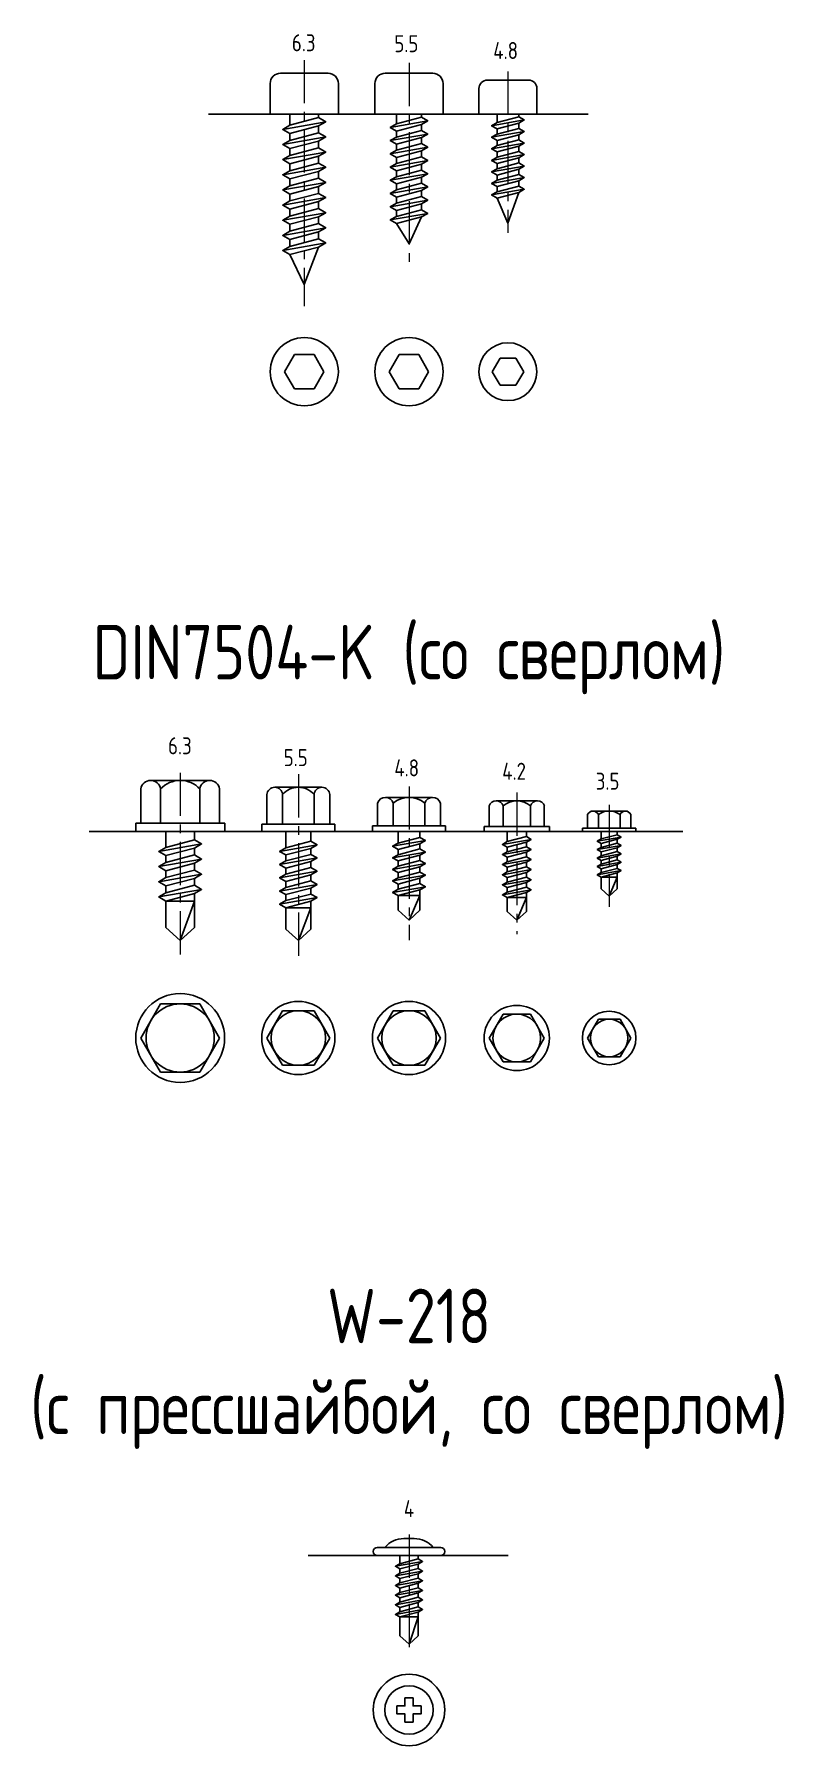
# Model space of a CAD drawing. Header units: millimetres. Extents: x 731 to 911, y 919 to 1424.
# Drawn here: x 730.6 to 840.6, y 918.5 to 1169.6 of the extents above; entities that cross this region are included whole.
import ezdxf

# ---------------------------------------------------------------- set-up
doc = ezdxf.new("R2010")
doc.units = ezdxf.units.MM
doc.linetypes.add('CENTER', pattern=[50.8, 31.75, -6.35, 6.35, -6.35])
doc.layers.add('Крепеж', color=7, linetype='Continuous')
doc.styles.add('SPDS', font='SPDS.shx')

# ---------------------------------------------------------------- blocks, each defined once
blk = doc.blocks.new('4.8x16 ISO 4762', base_point=(1447.89, 652.38))
for p, q in [((1442.89, 649.38), (1442.89, 655.38)), ((1447.89, 656.63), (1444.14, 656.63)), ((1447.89, 648.13), (1447.89, 656.63)), ((1447.89, 653.98), (1448.28, 653.98)), ((1447.89, 650.78), (1447.89, 653.98)), ((1449.2, 653.98), (1449.97, 653.98)), ((1450.9, 653.98), (1451.66, 653.98)), ((1452.59, 653.98), (1453.36, 653.98)), ((1454.28, 653.98), (1455.05, 653.98)), ((1455.97, 653.98), (1456.74, 653.98)), ((1457.67, 653.98), (1458.44, 653.98)), ((1459.36, 653.98), (1463.89, 652.38)), ((1447.89, 650.78), (1449.13, 650.78)), ((1450.05, 650.78), (1450.82, 650.78)), ((1451.74, 650.78), (1452.51, 650.78)), ((1453.43, 650.78), (1454.2, 650.78)), ((1455.13, 650.78), (1455.9, 650.78)), ((1456.82, 650.78), (1457.59, 650.78)), ((1458.51, 650.78), (1459.28, 650.78)), ((1460.21, 650.78), (1463.89, 652.38)), ((1447.89, 648.13), (1444.14, 648.13))]:
    blk.add_line(p, q)
for points in [[(1448.74, 654.78), (1449.59, 649.98), (1449.13, 650.78), (1448.28, 653.98), (1448.74, 654.78), (1449.2, 653.98), (1450.05, 650.78), (1449.59, 649.98)], [(1450.43, 654.78), (1451.28, 649.98), (1450.82, 650.78), (1449.97, 653.98), (1450.43, 654.78), (1450.9, 653.98), (1451.74, 650.78), (1451.28, 649.98)], [(1452.13, 654.78), (1452.97, 649.98), (1452.51, 650.78), (1451.66, 653.98), (1452.13, 654.78), (1452.59, 653.98), (1453.43, 650.78), (1452.97, 649.98)], [(1453.82, 654.78), (1454.67, 649.98), (1454.2, 650.78), (1453.36, 653.98), (1453.82, 654.78), (1454.28, 653.98), (1455.13, 650.78), (1454.67, 649.98)], [(1455.51, 654.78), (1456.36, 649.98), (1455.9, 650.78), (1455.05, 653.98), (1455.51, 654.78), (1455.97, 653.98), (1456.82, 650.78), (1456.36, 649.98)], [(1457.2, 654.78), (1458.05, 649.98), (1457.59, 650.78), (1456.74, 653.98), (1457.2, 654.78), (1457.67, 653.98), (1458.51, 650.78), (1458.05, 649.98)], [(1458.9, 654.78), (1459.74, 649.98), (1459.28, 650.78), (1458.44, 653.98), (1458.9, 654.78), (1459.36, 653.98), (1460.21, 650.78), (1459.74, 649.98)]]:
    blk.add_lwpolyline(points)
at = {"color": 1, "linetype": 'CENTER', "lineweight": 18, "ltscale": 0.2}
blk.add_lwpolyline([(1441.62, 652.38), (1465.3, 652.38)], dxfattribs=at)
for centre, start, end in [((1444.14, 655.38), 90, 180), ((1444.14, 649.38), 180, 270)]:
    blk.add_arc(centre, 1.25, start, end)
blk = doc.blocks.new('*U339')
at = {"layer": 'Крепеж', "rotation": 270}
blk.add_blockref('4.8x16 ISO 4762', (0, 0), dxfattribs=at)
blk = doc.blocks.new('5.5x19 ISO 4762', base_point=(1447.89, 527.48))
for p, q in [((1447.89, 532.48), (1443.39, 532.48)), ((1447.89, 522.48), (1447.89, 532.48)), ((1441.89, 523.98), (1441.89, 530.98)), ((1447.89, 529.31), (1448.34, 529.31)), ((1447.89, 525.64), (1447.89, 529.31)), ((1449.39, 529.31), (1450.27, 529.31)), ((1451.33, 529.31), (1452.21, 529.31)), ((1453.27, 529.31), (1454.15, 529.31)), ((1455.21, 529.31), (1456.09, 529.31)), ((1457.15, 529.31), (1458.03, 529.31)), ((1459.09, 529.31), (1459.97, 529.31)), ((1461.03, 529.31), (1461.91, 529.31)), ((1462.97, 529.31), (1466.89, 527.48)), ((1463.94, 525.64), (1466.89, 527.48)), ((1447.89, 525.64), (1449.31, 525.64)), ((1450.36, 525.64), (1451.24, 525.64)), ((1452.3, 525.64), (1453.18, 525.64)), ((1454.24, 525.64), (1455.12, 525.64)), ((1456.18, 525.64), (1457.06, 525.64)), ((1458.12, 525.64), (1459, 525.64)), ((1460.06, 525.64), (1460.94, 525.64)), ((1462, 525.64), (1462.88, 525.64)), ((1447.89, 522.48), (1443.39, 522.48))]:
    blk.add_line(p, q)
for points in [[(1448.86, 530.23), (1449.83, 524.73), (1449.31, 525.64), (1448.34, 529.31), (1448.86, 530.23), (1449.39, 529.31), (1450.36, 525.64), (1449.83, 524.73)], [(1450.8, 530.23), (1451.77, 524.73), (1451.24, 525.64), (1450.27, 529.31), (1450.8, 530.23), (1451.33, 529.31), (1452.3, 525.64), (1451.77, 524.73)], [(1452.74, 530.23), (1453.71, 524.73), (1453.18, 525.64), (1452.21, 529.31), (1452.74, 530.23), (1453.27, 529.31), (1454.24, 525.64), (1453.71, 524.73)], [(1454.68, 530.23), (1455.65, 524.73), (1455.12, 525.64), (1454.15, 529.31), (1454.68, 530.23), (1455.21, 529.31), (1456.18, 525.64), (1455.65, 524.73)], [(1456.62, 530.23), (1457.59, 524.73), (1457.06, 525.64), (1456.09, 529.31), (1456.62, 530.23), (1457.15, 529.31), (1458.12, 525.64), (1457.59, 524.73)], [(1458.56, 530.23), (1459.53, 524.73), (1459, 525.64), (1458.03, 529.31), (1458.56, 530.23), (1459.09, 529.31), (1460.06, 525.64), (1459.53, 524.73)], [(1460.5, 530.23), (1461.47, 524.73), (1460.94, 525.64), (1459.97, 529.31), (1460.5, 530.23), (1461.03, 529.31), (1462, 525.64), (1461.47, 524.73)], [(1462.44, 530.23), (1463.41, 524.73), (1462.88, 525.64), (1461.91, 529.31), (1462.44, 530.23), (1462.97, 529.31), (1463.94, 525.64), (1463.41, 524.73)]]:
    blk.add_lwpolyline(points)
at = {"color": 1, "linetype": 'CENTER', "lineweight": 18, "ltscale": 0.2}
blk.add_lwpolyline([(1440.35, 527.48), (1470.56, 527.48)], dxfattribs=at)
for centre, start, end in [((1443.39, 530.98), 90, 180), ((1443.39, 523.98), 180, 270)]:
    blk.add_arc(centre, 1.5, start, end)
blk = doc.blocks.new('*U338')
at = {"layer": 'Крепеж', "rotation": 270}
blk.add_blockref('5.5x19 ISO 4762', (0, 0), dxfattribs=at)
blk = doc.blocks.new('6.3x25 ISO 4762', base_point=(1447.89, 383.37))
for p, q in [((1441.89, 379.87), (1441.89, 386.87)), ((1447.89, 388.37), (1443.39, 388.37)), ((1447.89, 378.37), (1447.89, 388.37)), ((1447.89, 385.47), (1448.4, 385.47)), ((1447.89, 381.27), (1447.89, 385.47)), ((1449.61, 385.47), (1450.62, 385.47)), ((1451.83, 385.47), (1452.84, 385.47)), ((1454.06, 385.47), (1455.06, 385.47)), ((1456.28, 385.47), (1457.29, 385.47)), ((1458.5, 385.47), (1459.51, 385.47)), ((1460.72, 385.47), (1461.73, 385.47)), ((1462.94, 385.47), (1463.95, 385.47)), ((1465.16, 385.47), (1466.17, 385.47)), ((1467.39, 385.47), (1472.89, 383.37)), ((1468.5, 381.27), (1472.89, 383.37)), ((1447.89, 381.27), (1449.51, 381.27)), ((1450.72, 381.27), (1451.73, 381.27)), ((1452.94, 381.27), (1453.95, 381.27)), ((1455.17, 381.27), (1456.18, 381.27)), ((1457.39, 381.27), (1458.4, 381.27)), ((1459.61, 381.27), (1460.62, 381.27)), ((1461.83, 381.27), (1462.84, 381.27)), ((1464.05, 381.27), (1465.06, 381.27)), ((1466.27, 381.27), (1467.28, 381.27)), ((1447.89, 378.37), (1443.39, 378.37))]:
    blk.add_line(p, q)
for points in [[(1449.01, 386.52), (1450.12, 380.22), (1449.51, 381.27), (1448.4, 385.47), (1449.01, 386.52), (1449.61, 385.47), (1450.72, 381.27), (1450.12, 380.22)], [(1451.23, 386.52), (1452.34, 380.22), (1451.73, 381.27), (1450.62, 385.47), (1451.23, 386.52), (1451.83, 385.47), (1452.94, 381.27), (1452.34, 380.22)], [(1453.45, 386.52), (1454.56, 380.22), (1453.95, 381.27), (1452.84, 385.47), (1453.45, 386.52), (1454.06, 385.47), (1455.17, 381.27), (1454.56, 380.22)], [(1455.67, 386.52), (1456.78, 380.22), (1456.18, 381.27), (1455.06, 385.47), (1455.67, 386.52), (1456.28, 385.47), (1457.39, 381.27), (1456.78, 380.22)], [(1457.89, 386.52), (1459, 380.22), (1458.4, 381.27), (1457.29, 385.47), (1457.89, 386.52), (1458.5, 385.47), (1459.61, 381.27), (1459, 380.22)], [(1460.11, 386.52), (1461.23, 380.22), (1460.62, 381.27), (1459.51, 385.47), (1460.11, 386.52), (1460.72, 385.47), (1461.83, 381.27), (1461.23, 380.22)], [(1462.34, 386.52), (1463.45, 380.22), (1462.84, 381.27), (1461.73, 385.47), (1462.34, 386.52), (1462.94, 385.47), (1464.05, 381.27), (1463.45, 380.22)], [(1464.56, 386.52), (1465.67, 380.22), (1465.06, 381.27), (1463.95, 385.47), (1464.56, 386.52), (1465.16, 385.47), (1466.27, 381.27), (1465.67, 380.22)], [(1466.78, 386.52), (1467.89, 380.22), (1467.28, 381.27), (1466.17, 385.47), (1466.78, 386.52), (1467.39, 385.47), (1468.5, 381.27), (1467.89, 380.22)]]:
    blk.add_lwpolyline(points)
at = {"color": 1, "linetype": 'CENTER', "lineweight": 18, "ltscale": 0.2}
blk.add_lwpolyline([(1439.95, 383.37), (1476.04, 383.37)], dxfattribs=at)
for centre, start, end in [((1443.39, 386.87), 90, 180), ((1443.39, 379.87), 180, 270)]:
    blk.add_arc(centre, 1.5, start, end)
blk = doc.blocks.new('*U337')
at = {"layer": 'Крепеж', "rotation": 270}
blk.add_blockref('6.3x25 ISO 4762', (0, 0), dxfattribs=at)
blk = doc.blocks.new('3.5x9.5 DIN7504-K', base_point=(1614.75, 788.53))
for p, q in [((1614.25, 791.71), (1612.25, 791.71)), ((1614.25, 784.61), (1614.25, 792.46)), ((1614.75, 792.46), (1614.25, 792.46)), ((1614.75, 784.61), (1614.75, 792.46)), ((1611.75, 786.15), (1611.75, 790.91)), ((1614.25, 790.12), (1612.25, 790.12)), ((1614.75, 789.7), (1615.22, 789.7)), ((1616.45, 789.7), (1615.89, 789.7)), ((1617.69, 789.7), (1617.13, 789.7)), ((1618.92, 789.7), (1618.36, 789.7)), ((1620.16, 789.7), (1619.6, 789.7)), ((1621.45, 789.7), (1620.83, 789.7)), ((1623.18, 789.7), (1621.45, 789.7)), ((1621.45, 789.7), (1621.45, 787.37)), ((1624.25, 788.53), (1621.45, 789.7)), ((1624.25, 788.53), (1623.18, 789.7)), ((1624.25, 788.53), (1623.18, 787.37)), ((1614.25, 786.95), (1612.25, 786.95)), ((1614.75, 787.37), (1615.84, 787.37)), ((1617.07, 787.37), (1616.51, 787.37)), ((1618.31, 787.37), (1617.75, 787.37)), ((1619.54, 787.37), (1618.98, 787.37)), ((1620.77, 787.37), (1620.21, 787.37)), ((1623.18, 787.37), (1621.45, 787.37)), ((1614.25, 785.36), (1612.25, 785.36)), ((1614.75, 784.61), (1614.25, 784.61))]:
    blk.add_line(p, q)
at = {"color": 1, "linetype": 'CENTER', "lineweight": 18, "ltscale": 0.2}
blk.add_lwpolyline([(1610.85, 788.53), (1625.81, 788.53)], dxfattribs=at)
for points in [[(1615.56, 790.28), (1616.17, 786.78), (1615.84, 787.37), (1615.22, 789.7), (1615.56, 790.28), (1615.89, 789.7), (1616.51, 787.37), (1616.17, 786.78)], [(1616.79, 790.28), (1617.41, 786.78), (1617.07, 787.37), (1616.45, 789.7), (1616.79, 790.28), (1617.13, 789.7), (1617.75, 787.37), (1617.41, 786.78)], [(1618.03, 790.28), (1618.64, 786.78), (1618.31, 787.37), (1617.69, 789.7), (1618.03, 790.28), (1618.36, 789.7), (1618.98, 787.37), (1618.64, 786.78)], [(1619.26, 790.28), (1619.88, 786.78), (1619.54, 787.37), (1618.92, 789.7), (1619.26, 790.28), (1619.6, 789.7), (1620.21, 787.37), (1619.88, 786.78)], [(1620.49, 790.28), (1621.11, 786.78), (1620.77, 787.37), (1620.16, 789.7), (1620.49, 790.28), (1620.83, 789.7), (1621.45, 787.37), (1621.11, 786.78)]]:
    blk.add_lwpolyline(points)
for centre, radius, start, end in [((1612.63, 790.91), 0.88, 115.5915, 244.4084), ((1614.52, 788.53), 2.77, 145.0397, 214.9603), ((1612.63, 786.15), 0.88, 115.5915, 244.4084)]:
    blk.add_arc(centre, radius, start, end)
blk = doc.blocks.new('*U342')
at = {"layer": 'Крепеж', "rotation": 270}
blk.add_blockref('3.5x9.5 DIN7504-K', (0, 0), dxfattribs=at)
blk = doc.blocks.new('4.2x13 DIN7504-K', base_point=(1614.75, 728.63))
for p, q in [((1614, 723.84), (1614, 733.42)), ((1614.75, 733.42), (1614, 733.42)), ((1614.75, 723.84), (1614.75, 733.42)), ((1610.25, 725.6), (1610.25, 731.66)), ((1614, 732.67), (1611, 732.67)), ((1614, 730.65), (1611, 730.65)), ((1614.75, 730.03), (1615.49, 730.03)), ((1616.97, 730.03), (1616.3, 730.03)), ((1618.46, 730.03), (1617.78, 730.03)), ((1619.94, 730.03), (1619.26, 730.03)), ((1621.42, 730.03), (1620.75, 730.03)), ((1622.9, 730.03), (1622.23, 730.03)), ((1624.45, 730.03), (1623.71, 730.03)), ((1626.47, 730.03), (1624.45, 730.03)), ((1624.45, 730.03), (1624.45, 727.23)), ((1627.75, 728.63), (1624.45, 730.03)), ((1627.75, 728.63), (1626.47, 730.03)), ((1627.75, 728.63), (1626.47, 727.23)), ((1614, 726.61), (1611, 726.61)), ((1614.75, 727.23), (1616.23, 727.23)), ((1617.72, 727.23), (1617.04, 727.23)), ((1619.2, 727.23), (1618.52, 727.23)), ((1620.68, 727.23), (1620, 727.23)), ((1622.16, 727.23), (1621.49, 727.23)), ((1623.64, 727.23), (1622.97, 727.23)), ((1626.47, 727.23), (1624.45, 727.23)), ((1614, 724.59), (1611, 724.59)), ((1614.75, 723.84), (1614, 723.84))]:
    blk.add_line(p, q)
for points in [[(1615.9, 730.73), (1616.64, 726.53), (1616.23, 727.23), (1615.49, 730.03), (1615.9, 730.73), (1616.3, 730.03), (1617.04, 727.23), (1616.64, 726.53)], [(1617.38, 730.73), (1618.12, 726.53), (1617.72, 727.23), (1616.97, 730.03), (1617.38, 730.73), (1617.78, 730.03), (1618.52, 727.23), (1618.12, 726.53)], [(1618.86, 730.73), (1619.6, 726.53), (1619.2, 727.23), (1618.46, 730.03), (1618.86, 730.73), (1619.26, 730.03), (1620, 727.23), (1619.6, 726.53)], [(1620.34, 730.73), (1621.08, 726.53), (1620.68, 727.23), (1619.94, 730.03), (1620.34, 730.73), (1620.75, 730.03), (1621.49, 727.23), (1621.08, 726.53)], [(1621.82, 730.73), (1622.56, 726.53), (1622.16, 727.23), (1621.42, 730.03), (1621.82, 730.73), (1622.23, 730.03), (1622.97, 727.23), (1622.56, 726.53)], [(1623.3, 730.73), (1624.04, 726.53), (1623.64, 727.23), (1622.9, 730.03), (1623.3, 730.73), (1623.71, 730.03), (1624.45, 727.23), (1624.04, 726.53)]]:
    blk.add_lwpolyline(points)
at = {"color": 1, "linetype": 'CENTER', "lineweight": 18, "ltscale": 0.2}
blk.add_lwpolyline([(1609.03, 728.63), (1629.83, 728.63)], dxfattribs=at)
for centre, radius, start, end in [((1611.3, 731.66), 1.06, 106.8264, 253.1735), ((1613.35, 728.63), 3.1, 139.2748, 220.7251), ((1611.3, 725.6), 1.06, 106.8264, 253.1735)]:
    blk.add_arc(centre, radius, start, end)
blk = doc.blocks.new('*U344')
at = {"layer": 'Крепеж', "rotation": 270}
blk.add_blockref('4.2x13 DIN7504-K', (0, 0), dxfattribs=at)
blk = doc.blocks.new('4.8x13 DIN7504-K', base_point=(1614.75, 647.91))
for p, q in [((1613.91, 642.54), (1613.91, 653.28)), ((1614.75, 653.28), (1613.91, 653.28)), ((1614.75, 642.54), (1614.75, 653.28)), ((1609.75, 644.45), (1609.75, 651.38)), ((1613.91, 652.53), (1610.58, 652.53)), ((1613.91, 650.22), (1610.58, 650.22)), ((1614.75, 649.51), (1615.61, 649.51)), ((1617.3, 649.51), (1616.53, 649.51)), ((1618.99, 649.51), (1618.22, 649.51)), ((1620.69, 649.51), (1619.92, 649.51)), ((1622.38, 649.51), (1621.61, 649.51)), ((1624.15, 649.51), (1623.3, 649.51)), ((1626.28, 649.51), (1624.15, 649.51)), ((1624.15, 649.51), (1624.15, 646.31)), ((1627.75, 647.91), (1624.15, 649.51)), ((1627.75, 647.91), (1626.28, 649.51)), ((1627.75, 647.91), (1626.28, 646.31)), ((1613.91, 645.6), (1610.58, 645.6)), ((1614.75, 646.31), (1616.45, 646.31)), ((1618.15, 646.31), (1617.38, 646.31)), ((1619.84, 646.31), (1619.07, 646.31)), ((1621.53, 646.31), (1620.76, 646.31)), ((1623.22, 646.31), (1622.46, 646.31)), ((1626.28, 646.31), (1624.15, 646.31)), ((1613.91, 643.29), (1610.58, 643.29)), ((1614.75, 642.54), (1613.91, 642.54))]:
    blk.add_line(p, q)
at = {"color": 1, "linetype": 'CENTER', "lineweight": 18, "ltscale": 0.2}
blk.add_lwpolyline([(1608.12, 647.91), (1630.68, 647.91)], dxfattribs=at)
for points in [[(1616.07, 650.31), (1616.92, 645.51), (1616.45, 646.31), (1615.61, 649.51), (1616.07, 650.31), (1616.53, 649.51), (1617.38, 646.31), (1616.92, 645.51)], [(1617.76, 650.31), (1618.61, 645.51), (1618.15, 646.31), (1617.3, 649.51), (1617.76, 650.31), (1618.22, 649.51), (1619.07, 646.31), (1618.61, 645.51)], [(1619.45, 650.31), (1620.3, 645.51), (1619.84, 646.31), (1618.99, 649.51), (1619.45, 650.31), (1619.92, 649.51), (1620.76, 646.31), (1620.3, 645.51)], [(1621.15, 650.31), (1621.99, 645.51), (1621.53, 646.31), (1620.69, 649.51), (1621.15, 650.31), (1621.61, 649.51), (1622.46, 646.31), (1621.99, 645.51)], [(1622.84, 650.31), (1623.69, 645.51), (1623.22, 646.31), (1622.38, 649.51), (1622.84, 650.31), (1623.3, 649.51), (1624.15, 646.31), (1623.69, 645.51)]]:
    blk.add_lwpolyline(points)
for centre, radius, start, end in [((1610.96, 651.38), 1.22, 108.3649, 251.635), ((1613.36, 647.91), 3.62, 140.3167, 219.6833), ((1610.96, 644.45), 1.22, 108.3649, 251.635)]:
    blk.add_arc(centre, radius, start, end)
blk = doc.blocks.new('*U343')
at = {"layer": 'Крепеж', "rotation": 270}
blk.add_blockref('4.8x13 DIN7504-K', (0, 0), dxfattribs=at)
blk = doc.blocks.new('5.5x16 DIN7504-K', base_point=(1614.75, 404.81))
for p, q in [((1613.66, 409.43), (1609.33, 409.43)), ((1613.66, 399.44), (1613.66, 410.18)), ((1614.75, 410.18), (1613.66, 410.18)), ((1614.75, 399.44), (1614.75, 410.18)), ((1608.25, 401.35), (1608.25, 408.27)), ((1613.66, 407.12), (1609.33, 407.12)), ((1614.75, 406.64), (1616.16, 406.64)), ((1618.1, 406.64), (1617.22, 406.64)), ((1620.04, 406.64), (1619.16, 406.64)), ((1621.98, 406.64), (1621.1, 406.64)), ((1623.92, 406.64), (1623.04, 406.64)), ((1625.95, 406.64), (1624.98, 406.64)), ((1629.07, 406.64), (1625.95, 406.64)), ((1625.95, 406.64), (1625.95, 402.98)), ((1630.75, 404.81), (1625.95, 406.64)), ((1630.75, 404.81), (1629.07, 406.64)), ((1630.75, 404.81), (1629.07, 402.98)), ((1613.66, 402.5), (1609.33, 402.5)), ((1614.75, 402.98), (1617.13, 402.98)), ((1619.07, 402.98), (1618.19, 402.98)), ((1621.01, 402.98), (1620.13, 402.98)), ((1622.95, 402.98), (1622.07, 402.98)), ((1624.89, 402.98), (1624.01, 402.98)), ((1629.07, 402.98), (1625.95, 402.98)), ((1613.66, 400.19), (1609.33, 400.19)), ((1614.75, 399.44), (1613.66, 399.44))]:
    blk.add_line(p, q)
for points in [[(1616.69, 407.56), (1617.66, 402.06), (1617.13, 402.98), (1616.16, 406.64), (1616.69, 407.56), (1617.22, 406.64), (1618.19, 402.98), (1617.66, 402.06)], [(1618.63, 407.56), (1619.6, 402.06), (1619.07, 402.98), (1618.1, 406.64), (1618.63, 407.56), (1619.16, 406.64), (1620.13, 402.98), (1619.6, 402.06)], [(1620.57, 407.56), (1621.54, 402.06), (1621.01, 402.98), (1620.04, 406.64), (1620.57, 407.56), (1621.1, 406.64), (1622.07, 402.98), (1621.54, 402.06)], [(1622.51, 407.56), (1623.48, 402.06), (1622.95, 402.98), (1621.98, 406.64), (1622.51, 407.56), (1623.04, 406.64), (1624.01, 402.98), (1623.48, 402.06)], [(1624.45, 407.56), (1625.42, 402.06), (1624.89, 402.98), (1623.92, 406.64), (1624.45, 407.56), (1624.98, 406.64), (1625.95, 402.98), (1625.42, 402.06)]]:
    blk.add_lwpolyline(points)
at = {"color": 1, "linetype": 'CENTER', "lineweight": 18, "ltscale": 0.2}
blk.add_lwpolyline([(1606.32, 404.81), (1633.03, 404.81)], dxfattribs=at)
for centre, radius, start, end in [((1609.41, 408.27), 1.16, 93.6529, 266.3471), ((1611.25, 404.81), 3, 129.7377, 230.2622), ((1609.41, 401.35), 1.16, 93.6529, 266.3471)]:
    blk.add_arc(centre, radius, start, end)
blk = doc.blocks.new('*U341')
at = {"layer": 'Крепеж', "rotation": 270}
blk.add_blockref('5.5x16 DIN7504-K', (0, 0), dxfattribs=at)
blk = doc.blocks.new('6.3x16 DIN7504-K', base_point=(1614.75, 208.85))
for p, q in [((1613.5, 214.63), (1608.5, 214.63)), ((1613.5, 202.33), (1613.5, 215.38)), ((1614.75, 215.38), (1613.5, 215.38)), ((1614.75, 202.33), (1614.75, 215.38)), ((1607.25, 204.52), (1607.25, 213.18)), ((1613.5, 211.74), (1608.5, 211.74)), ((1614.75, 210.95), (1615.96, 210.95)), ((1618.18, 210.95), (1617.17, 210.95)), ((1620.4, 210.95), (1619.39, 210.95)), ((1622.62, 210.95), (1621.62, 210.95)), ((1624.95, 210.95), (1623.84, 210.95)), ((1628.82, 210.95), (1624.95, 210.95)), ((1624.95, 210.95), (1624.95, 206.75)), ((1630.75, 208.85), (1624.95, 210.95)), ((1630.75, 208.85), (1628.82, 210.95)), ((1630.75, 208.85), (1628.82, 206.75)), ((1613.5, 205.97), (1608.5, 205.97)), ((1614.75, 206.75), (1617.07, 206.75)), ((1619.29, 206.75), (1618.28, 206.75)), ((1621.51, 206.75), (1620.5, 206.75)), ((1623.74, 206.75), (1622.73, 206.75)), ((1628.82, 206.75), (1624.95, 206.75)), ((1613.5, 203.08), (1608.5, 203.08)), ((1614.75, 202.33), (1613.5, 202.33))]:
    blk.add_line(p, q)
for points in [[(1616.57, 212), (1617.68, 205.7), (1617.07, 206.75), (1615.96, 210.95), (1616.57, 212), (1617.17, 210.95), (1618.28, 206.75), (1617.68, 205.7)], [(1618.79, 212), (1619.9, 205.7), (1619.29, 206.75), (1618.18, 210.95), (1618.79, 212), (1619.39, 210.95), (1620.5, 206.75), (1619.9, 205.7)], [(1621.01, 212), (1622.12, 205.7), (1621.51, 206.75), (1620.4, 210.95), (1621.01, 212), (1621.62, 210.95), (1622.73, 206.75), (1622.12, 205.7)], [(1623.23, 212), (1624.34, 205.7), (1623.74, 206.75), (1622.62, 210.95), (1623.23, 212), (1623.84, 210.95), (1624.95, 206.75), (1624.34, 205.7)]]:
    blk.add_lwpolyline(points)
at = {"color": 1, "linetype": 'CENTER', "lineweight": 18, "ltscale": 0.2}
blk.add_lwpolyline([(1606.12, 208.85), (1633.91, 208.85)], dxfattribs=at)
for centre, radius, start, end in [((1608.71, 213.18), 1.46, 98.2132, 261.7867), ((1611.21, 208.85), 3.96, 133.1736, 226.8264), ((1608.71, 204.52), 1.46, 98.2132, 261.7867)]:
    blk.add_arc(centre, radius, start, end)
blk = doc.blocks.new('*U340')
at = {"layer": 'Крепеж', "rotation": 270}
blk.add_blockref('6.3x16 DIN7504-K', (0, 0), dxfattribs=at)
blk = doc.blocks.new('4x13 W-218', base_point=(1705.43, 762))
for p, q in [((1704.23, 766.65), (1704.23, 757.35)), ((1705.43, 766.65), (1705.43, 757.35)), ((1705.43, 763.33), (1705.9, 763.33)), ((1707.31, 763.33), (1706.67, 763.33)), ((1708.72, 763.33), (1708.08, 763.33)), ((1710.13, 763.33), (1709.49, 763.33)), ((1711.54, 763.33), (1710.9, 763.33)), ((1712.95, 763.33), (1712.31, 763.33)), ((1714.43, 763.33), (1713.72, 763.33)), ((1717.21, 763.33), (1714.43, 763.33)), ((1714.43, 763.33), (1714.43, 760.67)), ((1718.43, 762), (1714.43, 763.33)), ((1718.43, 762), (1717.21, 763.33)), ((1702.93, 762.75), (1702.93, 761.25)), ((1718.43, 762), (1717.21, 760.67)), ((1705.43, 760.67), (1706.61, 760.67)), ((1708.02, 760.67), (1707.38, 760.67)), ((1709.43, 760.67), (1708.79, 760.67)), ((1710.84, 760.67), (1710.2, 760.67)), ((1712.25, 760.67), (1711.61, 760.67)), ((1713.66, 760.67), (1713.02, 760.67)), ((1717.21, 760.67), (1714.43, 760.67))]:
    blk.add_line(p, q)
for points in [[(1706.29, 764), (1706.99, 760), (1706.61, 760.67), (1705.9, 763.33), (1706.29, 764), (1706.67, 763.33), (1707.38, 760.67), (1706.99, 760)], [(1707.7, 764), (1708.4, 760), (1708.02, 760.67), (1707.31, 763.33), (1707.7, 764), (1708.08, 763.33), (1708.79, 760.67), (1708.4, 760)], [(1709.11, 764), (1709.81, 760), (1709.43, 760.67), (1708.72, 763.33), (1709.11, 764), (1709.49, 763.33), (1710.2, 760.67), (1709.81, 760)], [(1710.52, 764), (1711.22, 760), (1710.84, 760.67), (1710.13, 763.33), (1710.52, 764), (1710.9, 763.33), (1711.61, 760.67), (1711.22, 760)], [(1711.93, 764), (1712.63, 760), (1712.25, 760.67), (1711.54, 763.33), (1711.93, 764), (1712.31, 763.33), (1713.02, 760.67), (1712.63, 760)], [(1713.34, 764), (1714.04, 760), (1713.66, 760.67), (1712.95, 763.33), (1713.34, 764), (1713.72, 763.33), (1714.43, 760.67), (1714.04, 760)]]:
    blk.add_lwpolyline(points)
at = {"color": 1, "linetype": 'CENTER', "lineweight": 18, "ltscale": 0.2}
blk.add_lwpolyline([(1702.33, 762), (1719.28, 762)], dxfattribs=at)
for centre, radius, start, end in [((1704.83, 766.65), 0.6, 0, 180), ((1706.59, 762.75), 3.67, 130.1905, 180), ((1706.59, 761.25), 3.67, 180, 229.8096), ((1704.83, 757.35), 0.6, 180, 0)]:
    blk.add_arc(centre, radius, start, end)
blk = doc.blocks.new('*U353')
at = {"layer": 'Крепеж', "rotation": 270}
blk.add_blockref('4x13 W-218', (0, 0), dxfattribs=at)
blk = doc.blocks.new('4.8 ISO 4762 (в плане)', base_point=(1610.25, 891.31))
for p, q in [((1608.25, 892.46), (1610.25, 893.62)), ((1608.25, 890.15), (1608.25, 892.46)), ((1610.25, 893.62), (1612.25, 892.46)), ((1612.25, 892.46), (1612.25, 890.15)), ((1612.25, 892.46), (1612.25, 890.15)), ((1610.25, 889), (1608.25, 890.15)), ((1612.25, 890.15), (1610.25, 889))]:
    blk.add_line(p, q)
blk.add_circle((1610.25, 891.31), 4.25)
blk = doc.blocks.new('5.5 ISO 4762 (в плане)', base_point=(1595.37, 891.31))
for p, q in [((1592.87, 892.75), (1595.37, 894.19)), ((1595.37, 894.19), (1597.87, 892.75)), ((1592.87, 889.86), (1592.87, 892.75)), ((1597.87, 892.75), (1597.87, 889.86)), ((1597.87, 892.75), (1597.87, 889.86)), ((1595.37, 888.42), (1592.87, 889.86)), ((1597.87, 889.86), (1595.37, 888.42))]:
    blk.add_line(p, q)
blk.add_circle((1595.37, 891.31), 5)
blk = doc.blocks.new('6.3 ISO 4762 (в плане)', base_point=(1574.48, 891.31))
for p, q in [((1571.98, 892.75), (1574.48, 894.19)), ((1574.48, 894.19), (1576.98, 892.75)), ((1571.98, 889.86), (1571.98, 892.75)), ((1576.98, 892.75), (1576.98, 889.86)), ((1576.98, 892.75), (1576.98, 889.86)), ((1574.48, 888.42), (1571.98, 889.86)), ((1576.98, 889.86), (1574.48, 888.42))]:
    blk.add_line(p, q)
blk.add_circle((1574.48, 891.31), 5)
blk = doc.blocks.new('3.5 DIN7504-K (в плане)', base_point=(1610.25, 865.31))
for p, q in [((1607.5, 866.89), (1610.25, 868.48)), ((1607.5, 863.72), (1607.5, 866.89)), ((1610.25, 868.48), (1613, 866.89)), ((1613, 866.89), (1613, 863.72)), ((1613, 866.89), (1613, 863.72)), ((1610.25, 862.13), (1607.5, 863.72)), ((1613, 863.72), (1610.25, 862.13))]:
    blk.add_line(p, q)
for radius in [3.93, 2.75]:
    blk.add_circle((1610.25, 865.31), radius)
blk = doc.blocks.new('4.2 DIN7504-K (в плане)', base_point=(1595.37, 865.31))
for p, q in [((1591.87, 867.33), (1595.37, 869.35)), ((1595.37, 869.35), (1598.87, 867.33)), ((1591.87, 863.29), (1591.87, 867.33)), ((1598.87, 867.33), (1598.87, 863.29)), ((1598.87, 867.33), (1598.87, 863.29)), ((1595.37, 861.26), (1591.87, 863.29)), ((1598.87, 863.29), (1595.37, 861.26))]:
    blk.add_line(p, q)
for radius in [4.79, 3.5]:
    blk.add_circle((1595.37, 865.31), radius)
blk = doc.blocks.new('4.8 DIN7504-K (в плане)', base_point=(1574.48, 865.31))
for p, q in [((1570.48, 867.62), (1574.48, 869.93)), ((1574.48, 869.93), (1578.48, 867.62)), ((1570.48, 863), (1570.48, 867.62)), ((1578.48, 867.62), (1578.48, 863)), ((1578.48, 867.62), (1578.48, 863)), ((1574.48, 860.69), (1570.48, 863)), ((1578.48, 863), (1574.48, 860.69))]:
    blk.add_line(p, q)
for radius in [5.37, 4]:
    blk.add_circle((1574.48, 865.31), radius)
blk = doc.blocks.new('5.5 DIN7504-K (в плане)', base_point=(1561.83, 865.31))
for p, q in [((1557.83, 867.62), (1561.83, 869.93)), ((1561.83, 869.93), (1565.83, 867.62)), ((1557.83, 863), (1557.83, 867.62)), ((1565.83, 867.62), (1565.83, 863)), ((1565.83, 867.62), (1565.83, 863)), ((1561.83, 860.69), (1557.83, 863)), ((1565.83, 863), (1561.83, 860.69))]:
    blk.add_line(p, q)
for radius in [5.37, 4]:
    blk.add_circle((1561.83, 865.31), radius)
blk = doc.blocks.new('6.3 DIN7504-K (в плане)', base_point=(1549.06, 865.31))
for p, q in [((1544.06, 868.19), (1549.06, 871.08)), ((1549.06, 871.08), (1554.06, 868.19)), ((1544.06, 862.42), (1544.06, 868.19)), ((1554.06, 868.19), (1554.06, 862.42)), ((1554.06, 868.19), (1554.06, 862.42)), ((1549.06, 859.53), (1544.06, 862.42)), ((1554.06, 862.42), (1549.06, 859.53))]:
    blk.add_line(p, q)
for radius in [6.52, 5]:
    blk.add_circle((1549.06, 865.31), radius)
blk = doc.blocks.new('4 W-218 (в плане)', base_point=(1610.25, 837.92))
blk.add_lwpolyline([(1609.65, 836.15), (1610.84, 836.15), (1610.84, 837.33), (1612.02, 837.33), (1612.02, 838.52), (1610.84, 838.52), (1610.84, 839.7), (1609.65, 839.7), (1609.65, 838.52), (1608.47, 838.52), (1608.47, 837.33), (1609.65, 837.33)], close=True)
for radius in [5.25, 3.55]:
    blk.add_circle((1610.25, 837.92), radius)

msp = doc.modelspace()

# ---------------------------------------------------------------- linework, layer by layer
for points in [[(811.86, 1157.88), (756.14, 1157.88)], [(825.76, 1052.64), (738.63, 1052.64)], [(800.12, 946.41), (770.77, 946.41)]]:
    msp.add_lwpolyline(points)

# ---------------------------------------------------------------- block references
at = {"layer": 'Крепеж', "color": 1, "linetype": 'CENTER', "lineweight": 18}
for name, p in [('*U337', (770.21, 1157.88)), ('*U338', (785.58, 1157.88)), ('*U339', (800.1, 1157.88)), ('*U340', (752, 1052.64)), ('*U341', (769.34, 1052.64)), ('*U343', (785.58, 1052.64)), ('*U344', (801.4, 1052.64)), ('*U342', (814.96, 1052.64)), ('*U353', (785.58, 946.41))]:
    msp.add_blockref(name, p, dxfattribs=at)
at = {"layer": 'Крепеж'}
for name, p, rotation in [('6.3 ISO 4762 (в плане)', (770.21, 1120.1), 270), ('5.5 ISO 4762 (в плане)', (785.58, 1120.1), 270), ('4.8 ISO 4762 (в плане)', (800.1, 1120.1), 270), ('6.3 DIN7504-K (в плане)', (752, 1022.35), 270), ('5.5 DIN7504-K (в плане)', (769.34, 1022.35), 270), ('4.8 DIN7504-K (в плане)', (785.58, 1022.35), 270), ('4.2 DIN7504-K (в плане)', (801.4, 1022.35), 270), ('3.5 DIN7504-K (в плане)', (814.96, 1022.35), 90), ('4 W-218 (в плане)', (785.58, 923.77), 270)]:
    msp.add_blockref(name, p, dxfattribs=dict(at, rotation=rotation))

# ---------------------------------------------------------------- texts
at = {"linetype": 'Continuous', "char_height": 2.5, "style": 'SPDS'}
for s, insert, attachment_point in [('6.3', (768.39, 1169.6), 1), ('5.5', (783.43, 1169.47), 1), ('4.8', (797.95, 1168.47), 1), ('6.3', (750.22, 1066.47), 1), ('5.5', (767.19, 1064.73), 1), ('4.8', (783.43, 1063.23), 1), ('4.2', (799.26, 1062.73), 1), ('3.5', (812.99, 1061.27), 1), ('4', (785.58, 953.3), 5)]:
    msp.add_mtext_dynamic_manual_height_columns(s, width=6.8424, gutter_width=12.5, heights=[0], dxfattribs=dict(at, insert=insert, attachment_point=attachment_point))
at = {"linetype": 'Continuous', "ltscale": 2, "char_height": 8, "attachment_point": 5, "style": 'SPDS'}
for s, width, insert in [('DIN7504-K (со сверлом)', 191.5313, (785.58, 1077.87)), ('W-218 ^J(с прессшайбой, со сверлом)', 237.1986, (785.58, 973.82))]:
    msp.add_mtext_dynamic_manual_height_columns(s, width=width, gutter_width=62.5, heights=[0], dxfattribs=dict(at, insert=insert))

doc.saveas('drawing.dxf')
